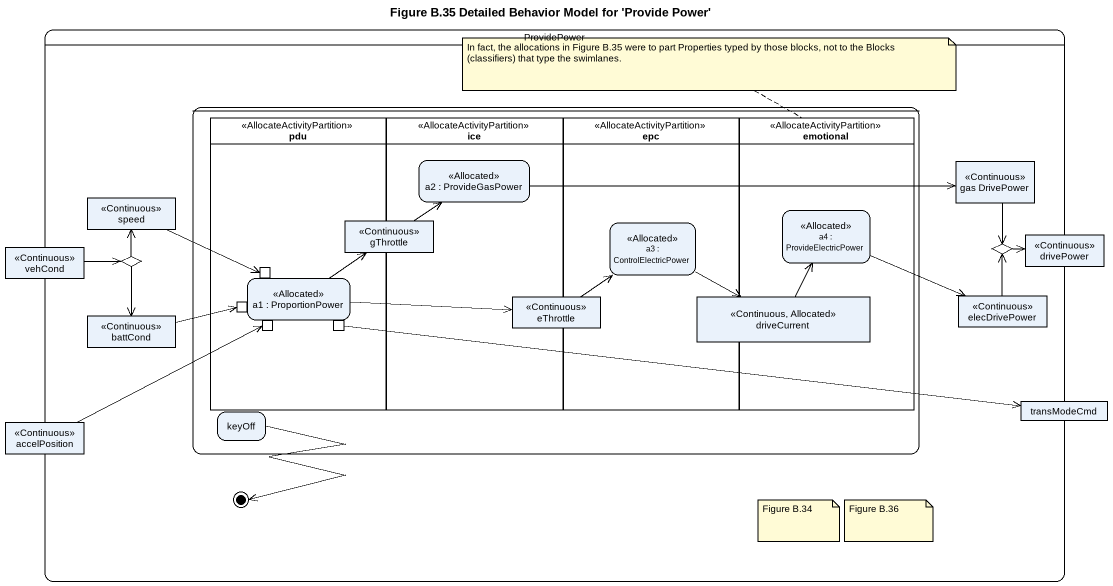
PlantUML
@startuml
title Figure B.35 Detailed Behavior Model for 'Provide Power'
hide empty description
state ProvidePower {
  state " " as state1 {
    state pdu <<AllocateActivityPartition>> {
      state "a1 : ProportionPower" as a1 <<Allocated>> {
        state pin1 <<inputPin>>
        state pin2 <<inputPin>>
        state pin3 <<inputPin>>
        state pin4 <<outputPin>>
      }
    }
    state ice <<AllocateActivityPartition>> {
      state "a2 : ProvideGasPower" as a2 <<Allocated>>
    }
    state epc <<AllocateActivityPartition>> {
      state "a3 : ControlElectricPower" as a3 <<Allocated>>
    }
    state emotional <<AllocateActivityPartition>> {
      state "a4 : ProvideElectricPower" as a4 <<Allocated>>
    }
    state gThrottle <<Continuous>>
    state eThrottle <<Continuous>>
    state driveCurrent <<Continuous, Allocated>>
    state keyOff
  }
  state "gas DrivePower" as gas_DrivePower <<Continuous>>
  state speed <<Continuous>>
  state drivePower <<Continuous>>
  state vehCond <<Continuous>>
  state choice1 <<choice>>
  state choice2 <<choice>>
  state battCond <<Continuous>>
  state elecDrivePower <<Continuous>>
  state transModeCmd <<object>>
  state accelPosition <<Continuous>>
  state final1 <<end>>
}
a2 -right-> gas_DrivePower
gas_DrivePower --> choice2
speed -right-> pin1
gThrottle -up-> a2
a3 -right-> driveCurrent
a4 -right-> elecDrivePower
vehCond -right-> choice1
choice1 -up-> speed
choice1 --> battCond
a1 -up-> gThrottle
a1 -right-> eThrottle
choice2 -right-> drivePower
battCond -right-> pin2
pin4 -right-> transModeCmd
eThrottle -up-> a3
driveCurrent -up-> a4
elecDrivePower -up-> choice2
accelPosition -right-> pin3
keyOff --> final1
note top of emotional : In fact, the allocations in Figure B.35 were to part Properties typed by those blocks, not to the Blocks (classifiers) that type the swimlanes.
note as N2
  Figure B.34
end note
note as N3
  Figure B.36
end note
@enduml
